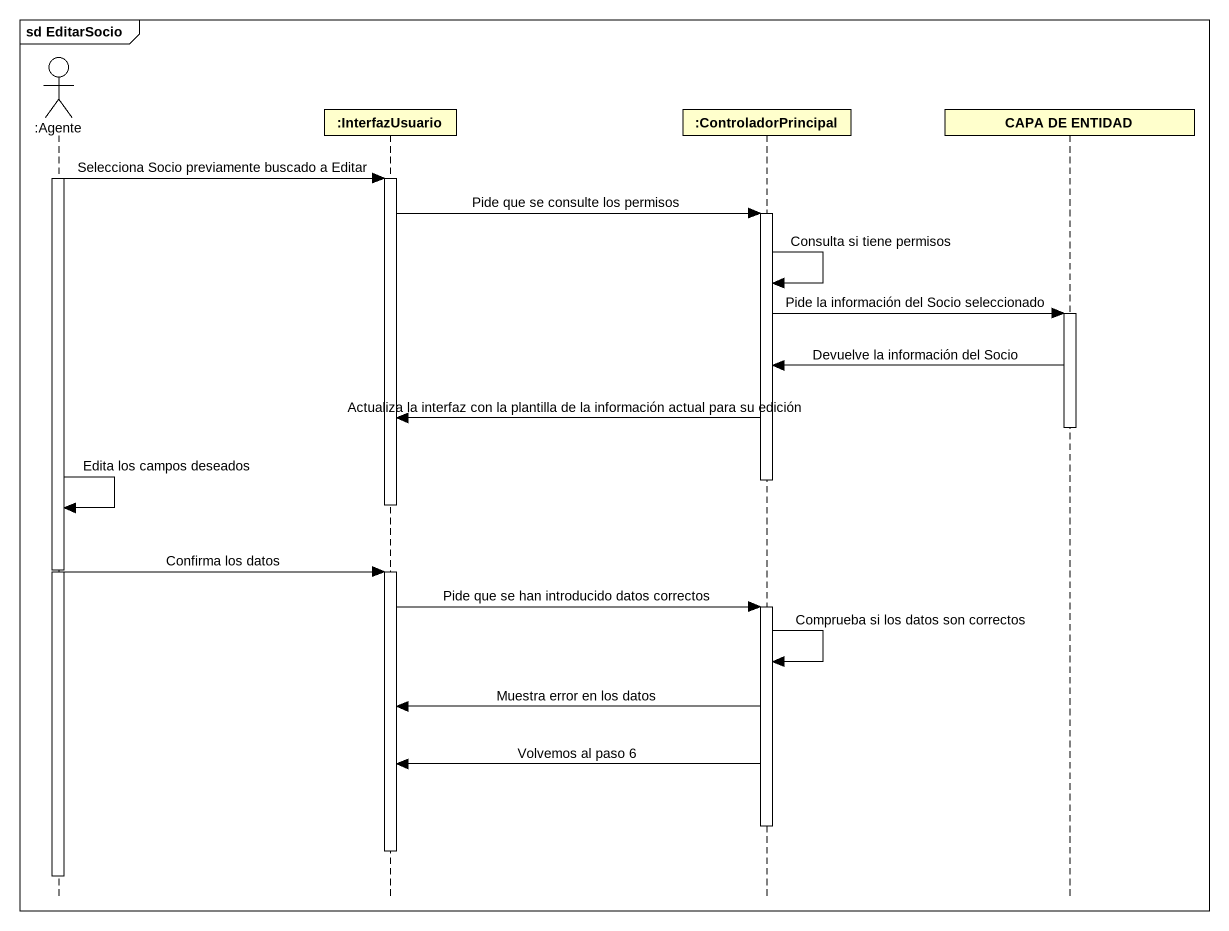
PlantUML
@startuml
mainframe sd EditarSocio
hide footbox
actor ":Agente" as Agente
participant ":InterfazUsuario" as InterfazUsuario
participant ":ControladorPrincipal" as ControladorPrincipal
participant "CAPA DE ENTIDAD" as CAPA_DE_ENTIDAD

activate Agente
Agente -> InterfazUsuario : Selecciona Socio previamente buscado a Editar
activate InterfazUsuario
InterfazUsuario -> ControladorPrincipal : Pide que se consulte los permisos
activate ControladorPrincipal
ControladorPrincipal -> ControladorPrincipal : Consulta si tiene permisos
ControladorPrincipal -> CAPA_DE_ENTIDAD : Pide la información del Socio seleccionado
activate CAPA_DE_ENTIDAD
CAPA_DE_ENTIDAD -> ControladorPrincipal : Devuelve la información del Socio
ControladorPrincipal -> InterfazUsuario : Actualiza la interfaz con la plantilla de la información actual para su edición
deactivate CAPA_DE_ENTIDAD
deactivate ControladorPrincipal
deactivate InterfazUsuario
Agente -> Agente : Edita los campos deseados
Agente -> InterfazUsuario : Confirma los datos
activate InterfazUsuario
InterfazUsuario -> ControladorPrincipal : Pide que se han introducido datos correctos
activate ControladorPrincipal
ControladorPrincipal -> ControladorPrincipal : Comprueba si los datos son correctos
ControladorPrincipal -> InterfazUsuario : Muestra error en los datos
ControladorPrincipal -> InterfazUsuario : Volvemos al paso 6
deactivate ControladorPrincipal
deactivate InterfazUsuario
deactivate Agente
@enduml
